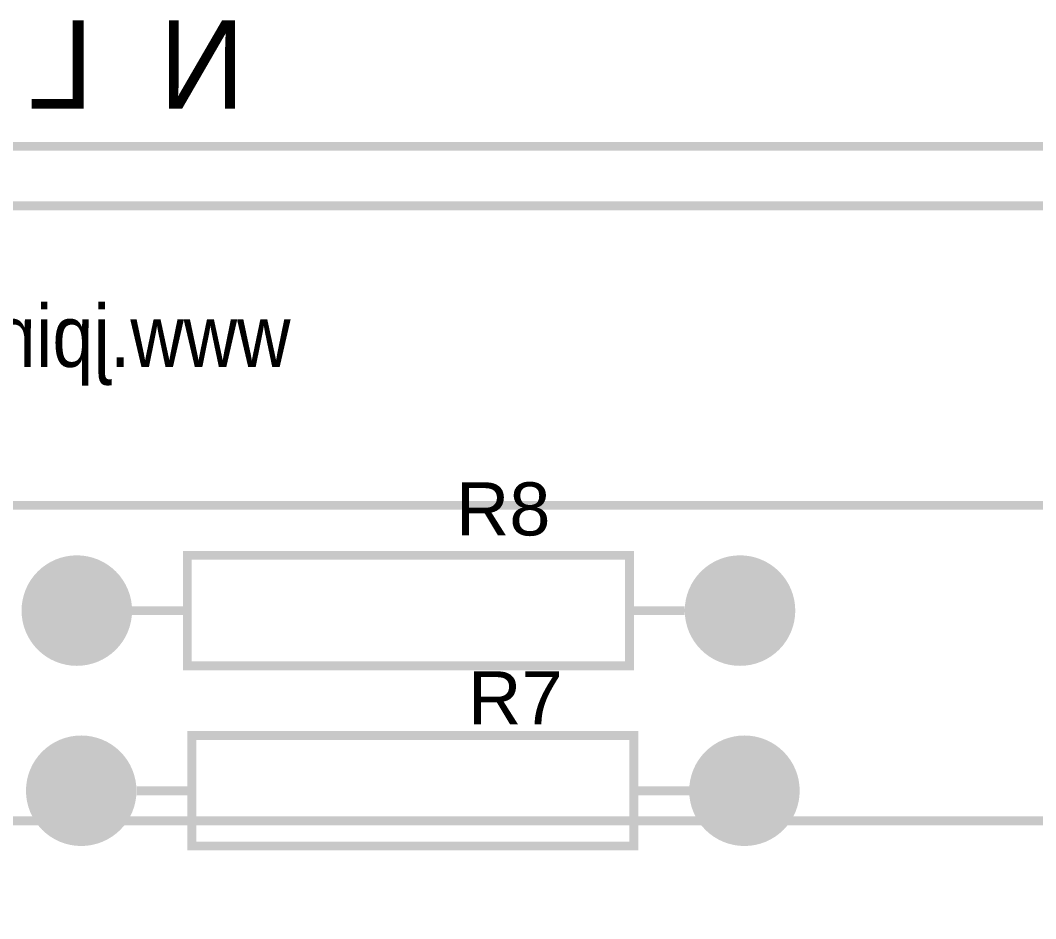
# Model space of a CAD drawing. Header units: inches. Extents: x 15 to 148, y 10 to 111.
# Drawn here: x 137.152 to 139.219, y 102.27 to 104.099 of the extents above; entities that cross this region are included whole.
import ezdxf

# ---------------------------------------------------------------- set-up
doc = ezdxf.new("R2010")
doc.units = ezdxf.units.IN
doc.header["$MEASUREMENT"] = 0
doc.layers.add('BLK_12AWG', color=7, linetype='Continuous')

# ---------------------------------------------------------------- blocks, each defined once
blk = doc.blocks.new('EPAD')
at = {"const_width": 0.5}
blk.add_lwpolyline([(-0.25, 0, 1), (0.25, 0, 1)], format="xyb", close=True, dxfattribs=at)
blk = doc.blocks.new('CEGHSD')
at = {"const_width": 0.008}
for points in [[(133.14813, 102.30923), (136.80954, 102.30923)], [(133.14813, 102.30923), (136.80954, 102.30923)], [(133.14813, 102.30923), (136.80954, 102.30923)], [(133.60843, 101.18443), (135.67142, 101.18443), (135.67142, 102.2553), (133.60843, 102.2553), (133.60843, 101.18443)], [(133.60843, 101.18443), (135.67142, 101.18443), (135.67142, 102.2553), (133.60843, 102.2553), (133.60843, 101.18443)], [(133.60843, 101.18443), (135.67142, 101.18443), (135.67142, 102.2553), (133.60843, 102.2553), (133.60843, 101.18443)], [(136.69143, 101.98443), (133.26624, 101.98443)], [(136.69143, 101.98443), (133.26624, 101.98443)], [(136.69143, 101.98443), (133.26624, 101.98443)], [(134.36547, 101.83915), (134.76547, 101.83915), (134.76547, 101.93915), (134.36547, 101.93915), (134.36547, 101.83915)], [(134.36547, 101.83915), (134.76547, 101.83915), (134.76547, 101.93915), (134.36547, 101.93915), (134.36547, 101.83915)], [(134.36547, 101.83915), (134.76547, 101.83915), (134.76547, 101.93915), (134.36547, 101.93915), (134.36547, 101.83915)], [(134.31547, 101.88915), (134.36547, 101.88915)], [(134.31547, 101.88915), (134.36547, 101.88915)], [(134.31547, 101.88915), (134.36547, 101.88915)], [(134.76547, 101.88915), (134.81547, 101.88915)], [(134.76547, 101.88915), (134.81547, 101.88915)], [(134.76547, 101.88915), (134.81547, 101.88915)], [(134.36947, 101.67615), (134.76947, 101.67615), (134.76947, 101.77615), (134.36947, 101.77615), (134.36947, 101.67615)], [(134.36947, 101.67615), (134.76947, 101.67615), (134.76947, 101.77615), (134.36947, 101.77615), (134.36947, 101.67615)], [(134.36947, 101.67615), (134.76947, 101.67615), (134.76947, 101.77615), (134.36947, 101.77615), (134.36947, 101.67615)], [(134.36947, 101.72615), (134.31947, 101.72615)], [(134.36947, 101.72615), (134.31947, 101.72615)], [(134.36947, 101.72615), (134.31947, 101.72615)], [(134.81947, 101.72615), (134.76947, 101.72615)], [(134.81947, 101.72615), (134.76947, 101.72615)], [(134.81947, 101.72615), (134.76947, 101.72615)], [(133.62057, 101.69899), (136.3371, 101.69899)], [(133.62057, 101.69899), (136.3371, 101.69899)], [(133.62057, 101.69899), (136.3371, 101.69899)]]:
    blk.add_lwpolyline(points, dxfattribs=at)
at = {"xscale": 0.1, "yscale": 0.1}
for p in [(134.26547, 101.88915), (134.86547, 101.88915), (134.26947, 101.72615), (134.86947, 101.72615)]:
    blk.add_blockref('EPAD', p, dxfattribs=at)
at = {"text_generation_flag": 2}
blk.add_text('N  L', height=0.08, dxfattribs=at).set_placement((134.41727, 102.34321))
at = {"text_generation_flag": 2, "width": 0.892857}
blk.add_text('www.jpinglobal.com', height=0.056, dxfattribs=at).set_placement((134.45883, 102.10962))
blk.add_text('www.jpinglobal.com', height=0.056, dxfattribs=at).set_placement((134.45883, 102.10962))
blk.add_text('www.jpinglobal.com', height=0.056, dxfattribs=at).set_placement((134.45883, 102.10962))
at = {"width": 1.041667}
for s, p in [('R8', (134.60847, 101.95715)), ('R8', (134.60847, 101.95715)), ('R8', (134.60847, 101.95715)), ('R7', (134.61947, 101.78615)), ('R7', (134.61947, 101.78615)), ('R7', (134.61947, 101.78615))]:
    blk.add_text(s, height=0.048, dxfattribs=at).set_placement(p)

msp = doc.modelspace()

# ---------------------------------------------------------------- block references
at = {"layer": 'BLK_12AWG', "xscale": 2.25, "yscale": 2.25, "zscale": 2.25}
msp.add_blockref('CEGHSD', (-164.8303, -126.3532), dxfattribs=at)

doc.saveas('drawing.dxf')
